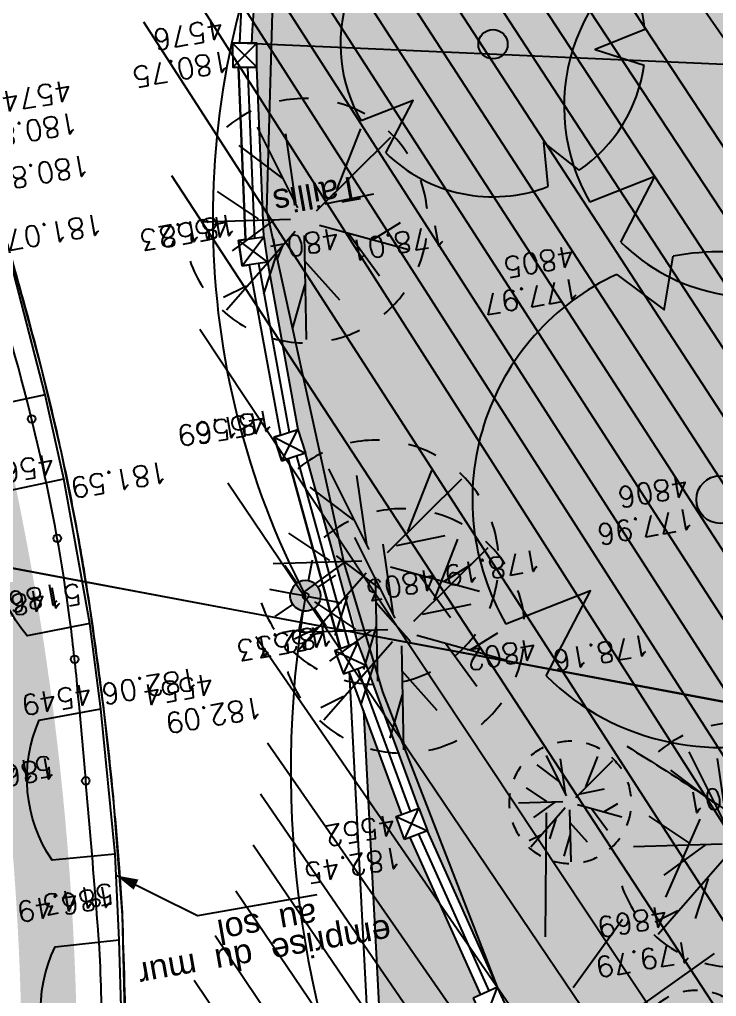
# Model space of a CAD drawing. Extents: x -2313930 to 3286427, y -3858277 to 2572692.
# Drawn here: x 531292 to 542700, y -284710 to -268715 of the extents above; entities that cross this region are included whole.
import ezdxf
from ezdxf.enums import TextEntityAlignment as Align
from ezdxf.lldxf.tags import DXFTag

# ---------------------------------------------------------------- set-up
doc = ezdxf.new("R2010")
doc.units = 0
doc.layers.add('_GAZELEC-RESERVATION 2', color=132, linetype='Continuous', lineweight=18)
doc.layers.add('Fond topo - P', color=252, linetype='Continuous', lineweight=50)
for name, color, linetype in [('Fond topo - BAT_ANN', 252, 'Continuous'), ('Fond topo - BAT_TXT', 252, 'Continuous'), ('Fond topo - CLO_LEG', 252, 'Continuous'), ('Fond topo - CLO_MUR', 252, 'Continuous'), ('Fond topo - TAL', 252, 'Continuous'), ('Fond topo - TAL_HAC', 252, 'Continuous'), ('Fond topo - VEG', 252, 'Continuous'), ('Fond topo - VEG_TXT', 252, 'Continuous'), ('Fond topo - Z_500', 252, 'Continuous'), ('prlm-VRD', 2, 'Continuous'), ('SA - arbre', 252, 'Continuous'), ('SA - bordure', 252, 'Continuous'), ('SA - couvre sol', 252, 'Continuous'), ('SA - EBC', 252, 'Continuous'), ('SA - ECL-réso', 252, 'Eclairage public'), ('SA - enrobé', 252, 'Continuous'), ('SA - EVMV', 252, 'Continuous'), ('SA - haie séparative', 252, 'Continuous')]:
    doc.layers.add(name, color=color, linetype=linetype)
for name, color, linetype, plot in [('Fond topo - N', 252, 'Continuous', False), ('Fond topo - NCACHE', 252, 'Continuous', False), ('Fond topo - ZCACHE', 252, 'Continuous', False)]:
    doc.layers.add(name, color=color, linetype=linetype, plot=plot)
doc.styles.add('2000_ARIAL', font='arial.ttf', dxfattribs={"height": 0.400000006})
doc.styles.add('Lignes', font='arial.ttf', dxfattribs={"height": 0.35})
doc.styles.add('SIMPLEX', font='simplex_.ttf', dxfattribs={"height": 1.25})
tags = doc.linetypes.add('Eclairage public', pattern='A,5,-0.25,["ECL",Lignes,S=1,R=0,X=0,Y=-0.18],-1.25', length=6.5).pattern_tags.tags
tags[15:16] = [DXFTag(74, 4), DXFTag(75, 0), DXFTag(340, '0'), DXFTag(46, 0.0), DXFTag(50, 0.0), DXFTag(44, 0.0), DXFTag(45, 0.0)]
tags[4:5] = [DXFTag(74, 4), DXFTag(75, 0), DXFTag(340, '0'), DXFTag(46, 0.0), DXFTag(50, 0.0), DXFTag(44, 0.0), DXFTag(45, 0.0)]
tags = doc.linetypes.add('L16', pattern=[0.37500001490116125, 0.300000011920929, -0.07500000298023224]).pattern_tags.tags
tags[6:7] = [DXFTag(74, 4), DXFTag(75, 0), DXFTag(340, '0'), DXFTag(46, 0.0), DXFTag(50, 0.0), DXFTag(44, 0.0), DXFTag(45, 0.0)]
tags[4:5] = [DXFTag(74, 4), DXFTag(75, 0), DXFTag(340, '0'), DXFTag(46, 0.0), DXFTag(50, 0.0), DXFTag(44, 0.0), DXFTag(45, 0.0)]
tags = doc.linetypes.add('L8', pattern=[0.22500000894069674, 0.1500000059604645, -0.07500000298023224]).pattern_tags.tags
tags[6:7] = [DXFTag(74, 4), DXFTag(75, 0), DXFTag(340, '0'), DXFTag(46, 0.0), DXFTag(50, 0.0), DXFTag(44, 0.0), DXFTag(45, 0.0)]
tags[4:5] = [DXFTag(74, 4), DXFTag(75, 0), DXFTag(340, '0'), DXFTag(46, 0.0), DXFTag(50, 0.0), DXFTag(44, 0.0), DXFTag(45, 0.0)]

# ---------------------------------------------------------------- blocks, each defined once
blk = doc.blocks.new('Candélabre', base_point=(-13.42592592600001, -9.391534390999993))
for points in [[(-13.67592592600001, -9.391534390999993, -1), (-13.17592592600001, -9.391534390999993), (-13.37592592600001, -9.391534390999993, 1), (-13.475925926, -9.391534390999993)], [(-13.67592592600001, -9.391534390999993, -1), (-13.17592592600001, -9.391534390999993), (-13.37592592600001, -9.391534390999993, 1), (-13.475925926, -9.391534390999993)], [(-13.67592592600001, -9.391534390999993), (-13.475925926, -9.391534390999993, 1), (-13.37592592600001, -9.391534390999993), (-13.17592592600001, -9.391534390999993, -1)], [(-13.67592592600001, -9.391534390999993), (-13.475925926, -9.391534390999993, 1), (-13.37592592600001, -9.391534390999993), (-13.17592592600001, -9.391534390999993, -1)]]:
    blk.add_hatch(color=250).paths.add_polyline_path(points)
at = {"linetype": 'Continuous', "flags": 128}
for points in [[(-13.42592592600001, -9.141534390999993), (-13.42592592600001, -8.791534391999988)], [(-13.60270262100001, -9.214757695999992), (-13.850189994, -8.967270322999994)], [(-13.24914923200001, -9.214757696999996), (-13.001661857, -8.96727032199999)], [(-14.02592592600001, -9.391534390999993), (-13.67592592600001, -9.391534390999993)], [(-13.17592592600001, -9.391534390999993), (-12.825925927, -9.391534390999993)], [(-13.85018999600001, -9.815798461), (-13.60270262200001, -9.568311086999998)], [(-13.00166185800001, -9.815798458999993), (-13.249149231, -9.568311085999994)], [(-13.42592592600001, -9.991534390999988), (-13.42592592600001, -9.641534390999993)]]:
    blk.add_lwpolyline(points, dxfattribs=at)
for points in [[(-13.67592592600001, -9.391534390999993), (-13.475925926, -9.391534390999993, -1), (-13.37592592600001, -9.391534390999993), (-13.17592592600001, -9.391534390999993, 1)], [(-13.67592592600001, -9.391534390999993), (-13.475925926, -9.391534390999993, 1), (-13.37592592600001, -9.391534390999993), (-13.17592592600001, -9.391534390999993, -1)]]:
    blk.add_lwpolyline(points, format="xyb", close=True, dxfattribs=at)
blk = doc.blocks.new('CLOLEG')
at = {"ltscale": 2}
blk.add_circle((0, 0), 0.0625, dxfattribs=at)
blk = doc.blocks.new('PTOPO')
at = {"layer": 'Fond topo - NCACHE', "style": 'SIMPLEX'}
blk.add_attdef('MAT', text='', height=0.34, dxfattribs=at).set_placement((0.09999999986030161, -0.09999999962747097), align=Align.TOP_LEFT)
at = {"layer": 'Fond topo - ZCACHE', "style": 'SIMPLEX'}
blk.add_attdef('ALT', (0.09999999986030161, 0.09999999962747097), '', height=0.34, dxfattribs=at)
blk = doc.blocks.new('VEG12')
at = {"ltscale": 2}
for p, q in [((0.01815258799999997, 0.057406781), (0.100441039, 0.47293725)), ((0.05749608, 0.253444298), (0.145517598, 0.414706841)), ((0.037902722, 0.15845596), (-0.06593155700000003, 0.344147082)), ((-0.158788295, 0.086017079), (-0.245985314, 0.284587218)), ((0.04981112299999996, 0.033821695), (0.391570728, 0.285894318)), ((0.143890955, 0.107467204), (0.230033352, 0.253971609)), ((-0.05229389700000003, 0.02983962500000001), (-0.383643778, 0.204631851)), ((0.2917471699999999, 0.208620217), (0.392372872, 0.233301274)), ((-0.25001839, 0.135126714), (-0.3755999820000001, 0.091127132)), ((0.122915307, -0.02992704099999999), (0.317230371, 0.05540147100000001)), ((-0.05265807700000003, -0.029192154), (-0.412380265, -0.256628677)), ((-0.09359106700000003, -0.049762263), (-0.2956446150000001, -0.04653133200000001)), ((0.01825986499999999, -0.057372749), (0.107637982, -0.4128258760000001)), ((0.057557527, -0.01766878999999999), (0.411943876, -0.08413611500000001)), ((0.184132294, -0.04763066399999999), (0.323120213, -0.192805613)), ((-0.151821475, -0.09483882200000002), (-0.2999525240000001, -0.315936062)), ((0.02259491799999996, -0.07955337300000001), (0.001649748999999978, -0.36183712)), ((0.05371548199999998, -0.188497704), (0.197263789, -0.356749422))]:
    blk.add_line(p, q, dxfattribs=at)
for start, end in [(90, 103.8461539085843), (62.30769199853572, 76.15384597947835), (117.6923078993823, 131.5384619204946), (34.61538499867542, 48.46153799321151), (145.3846149358338, 159.2307690506909), (6.923076979206323, 20.76923090842763), (173.0769230068974, 186.9230769931026), (339.2307689837768, 353.0769230207937), (200.7692310571047, 214.6153850641662), (311.5384620067885, 325.3846150013246), (228.4615380795054, 242.3076921006177), (283.8461540205217, 297.6923080014643), (256.1538460914157, 270)]:
    blk.add_arc((0, 0), 0.496982058, start, end, dxfattribs=at)
blk = doc.blocks.new('VEG12A')
at = {"ltscale": 2}
for p, q in [((0.01815258799999997, 0.057406781), (0.100441039, 0.47293725)), ((0.05749608, 0.253444298), (0.145517598, 0.414706841)), ((0.037902722, 0.15845596), (-0.06593155700000003, 0.344147082)), ((-0.158788295, 0.086017079), (-0.245985314, 0.284587218)), ((0.04981112299999996, 0.033821695), (0.391570728, 0.285894318)), ((0.143890955, 0.107467204), (0.230033352, 0.253971609)), ((-0.05229389700000003, 0.02983962500000001), (-0.383643778, 0.204631851)), ((0.2917471699999999, 0.208620217), (0.392372872, 0.233301274)), ((-0.25001839, 0.135126714), (-0.3755999820000001, 0.091127132)), ((0.122915307, -0.02992704099999999), (0.317230371, 0.05540147100000001)), ((-0.05265807700000003, -0.029192154), (-0.412380265, -0.256628677)), ((0.057557527, -0.01766878999999999), (0.411943876, -0.08413611500000001)), ((-0.09359106700000003, -0.049762263), (-0.2956446150000001, -0.04653133200000001)), ((0.01825986499999999, -0.057372749), (0.107637982, -0.4128258760000001)), ((0.184132294, -0.04763066399999999), (0.323120213, -0.192805613)), ((-0.151821475, -0.09483882200000002), (-0.2999525240000001, -0.315936062)), ((0.02259491799999996, -0.07955337300000001), (0.001649748999999978, -0.36183712)), ((0.05371548199999998, -0.188497704), (0.197263789, -0.356749422))]:
    blk.add_line(p, q, dxfattribs=at)
for start, end in [(90, 103.8461539085843), (62.30769199853572, 76.15384597947835), (117.6923078993823, 131.5384619204946), (34.61538499867542, 48.46153799321151), (145.3846149358338, 159.2307690506909), (6.923076979206323, 20.76923090842763), (173.0769230068974, 186.9230769931026), (200.7692310571047, 214.6153850641662), (228.4615380795054, 242.3076921006177), (283.8461540205217, 297.6923080014643), (256.1538460914157, 270)]:
    blk.add_arc((0, 0), 0.496982058, start, end, dxfattribs=at)
blk = doc.blocks.new('A$C1F970F0F')
at = {"layer": 'SA - couvre sol'}
h = blk.add_hatch(dxfattribs=at)
h.set_pattern_fill('PELOUSE6', color=256, scale=20.0000003, angle=-10.72360141139323, style=0, pattern_type=2)
h.set_pattern_definition([(349.2763985886067, (-277130161.1279894, -473864756.7787022), (22.32856350872324, 117.9043497231417), [37.5000005625, -202.5000030375]), (79.27639858860677, (-277130147.3110734, -473864759.3953308), (-235.8086994462835, 44.65712701744649), [15.000000225, -105.000001575]), (79.27639858860677, (-277130138.0997961, -473864761.1397498), (-235.8086994462835, 44.65712701744649), [15.000000225, -105.000001575]), (79.27639858860677, (-277130142.7054347, -473864760.2675403), (-235.8086994462835, 44.65712701744649), [18.75000028125, -101.25000151875]), (112.9664661186067, (-277130151.916716, -473864758.5231205), (-191.1515722884832, 280.4658259369293), [12.00000018, -420.7461593111922]), (45.58633105860677, (-277130133.4941673, -473864762.0119574), (22.32856353476547, 117.9043498154048), [12.00000018, -420.7461593111923]), (45.58633105860677, (-277130124.2828801, -473864763.7563783), (22.32856353476547, 117.9043498154048), [26.00000039, -406.6661590999923]), (112.9664661186067, (-277130161.1279894, -473864756.7787022), (-191.1515722884832, 280.4658259369293), [26.00000039, -406.6661590999922]), (349.2763985886067, (-277130073.3609553, -473864750.4999832), (22.32856350872324, 117.9043497231417), [44.42455106636825, -195.5754525336318]), (349.2763985886067, (-277130085.1249766, -473864728.4255323), (22.32856350872324, 117.9043497231417), [82.81008944215131, -56.09585564143782, 43.07431864611476, -58.01973967029608]), (349.2763985886067, (-277130096.7337571, -473864706.3804808), (22.32856350872324, 117.9043497231417), [119.4799495921992, -46.28746189431191, 29.47870124218051, -44.75389087130835]), (349.2763985886067, (-277130108.4191755, -473864684.3209158), (22.32856350872324, 117.9043497231417), [100.4611429069171, -139.5388606930829]), (349.2763985886067, (-277130104.5097786, -473864665.2146754), (22.32856350872324, 117.9043497231417), [65.56973938354608, -174.4302642164539])])
edge = h.paths.add_edge_path()
edge.add_arc((4686.17633280365, 6461.263957909795), 2929.999943103911, 34.48608965995057, 42.89962862937583)
edge.add_arc((6700.681395940306, 8333.233251919955), 179.999999986126, 42.89962847510776, 139.7693510133963)
edge.add_arc((8036.110016895354, 7056.094568132154), 2027.519382076243, 136.5878893291629, 177.4536643126465)
edge.add_line((6010.592568096673, 7146.171807559098), (6018.948373371913, 7145.931843945988))
edge.add_line((6018.948373371913, 7145.931843945988), (6030.66105542983, 6828.889455646445))
edge.add_line((6030.661055429829, 6828.889455646445), (6086.545484387591, 6513.581804602189))
edge.add_line((6086.545484387591, 6513.581804602189), (6198.444306795145, 6127.414684863436))
edge.add_line((6198.444306795145, 6127.414684863435), (6298.474729685709, 5856.208511224729))
edge.add_line((6298.474729685709, 5856.20851122473), (6412.911502342192, 5600.584971789341))
edge.add_line((6412.911502342192, 5600.58497178934), (6430.976089253624, 5561.150698599641))
edge.add_line((6430.976089253624, 5561.150698599641), (6391.541816136887, 5543.086111698089))
edge.add_line((6391.541816136887, 5543.086111698089), (6373.477229225455, 5582.520384887787))
edge.add_line((6373.477229225455, 5582.520384887787), (6385.636062437989, 5588.090268212786))
edge.add_line((6385.636062437989, 5588.090268212785), (6270.263852773479, 5845.803342882811))
edge.add_line((6270.263852773479, 5845.803342882812), (6260.946051039006, 5842.366608122313))
edge.add_line((6260.946051039007, 5842.366608122313), (6247.104147932258, 5879.895286746139))
edge.add_line((6247.104147932258, 5879.895286746139), (6256.486317609877, 5883.355762637208))
edge.add_line((6256.486317609876, 5883.355762637208), (6193.646684101131, 6053.728895531077))
edge.add_line((6193.64668410113, 6053.728895531078), (6224.942961944316, 5457.232163833863))
edge.add_line((6224.942961944316, 5457.232163833862), (6349.299166892059, 5359.882025415485))
edge.add_line((6349.29916689206, 5359.882025415484), (6631.131740746965, 5067.486222945057))
edge.add_line((6631.131740746965, 5067.486222945058), (7007.85703846356, 4662.392471667164))
edge.add_arc((6266.884495562824, 4074.377509715027), 945.9396940674151, 15.593354854106678, 38.434526739372416, ccw=False)
edge.add_line((7178.007696354092, 4328.653772497254), (7183.460765751301, 4267.538145496965))
edge.add_line((7183.460765751301, 4267.538145496964), (7669.186119522447, 4309.38338142006))
edge.add_line((7669.186119522446, 4309.383381420061), (7572.789861443083, 5439.941213907456))
edge.add_line((7572.789861443084, 5439.941213907456), (7073.641136563043, 5396.939554527152))
edge.add_line((7073.641136563043, 5396.939554527152), (7049.790845618051, 5685.959026753412))
edge.add_line((7049.790845618052, 5685.959026753411), (7549.313860756474, 5728.992931432434))
edge.add_arc((8316.594495169884, 5740.649924566463), 767.3691793620403, 180.3057384606458, 180.870405297152, ccw=False)
edge.add_line((7549.236240977923, 5736.555152486859), (7069.119661158346, 5822.525488846271))
edge.add_arc((7072.644821027429, 5842.212368796683), 19.99999985711144, 176.038037171249, 259.8481260634846, ccw=False)
edge.add_arc((8504.663289780396, 5743.031176354228), 1455.448990157917, 169.2799127558144, 176.0380375514712, ccw=False)
edge.add_arc((4686.176394906122, 6461.263910698351), 2429.999890929686, -10.61202557555735, -2.87348500570751)
edge.add_arc((7133.095811341383, 6338.443570199892), 20.00000020604537, 90.1409179801426, 177.126514438636, ccw=False)
edge.add_line((7133.046621735704, 6358.44350999165), (7614.451910480803, 6359.627511750571))
edge.add_arc((4808.667676000008, 6462.331267599114), 2807.663304587354, -2.096335715599202, 3.063663128893586)
edge.add_line((7612.31817326701, 6612.388327016001), (7134.702083077234, 6568.527275144537))
edge.add_arc((7132.873113816116, 6588.443471704308), 20.00000034913729, 182.9755633723495, 275.24694149338035, ccw=False)
edge.add_arc((4686.176253983268, 6461.263919471268), 2430.000032833829, 2.975562460078157, 14.66949649561051)
edge.add_arc((7056.312932851384, 7081.709150914684), 20.00000017546606, 105.4364946998268, 194.6694959608697, ccw=False)
edge.add_line((7050.989529879269, 7100.987672291234), (7513.850932238078, 7228.798181061445))
edge.add_arc((4661.509376136225, 6453.410151785248), 2955.855028348035, 15.2079308550242, 20.10997397197326)
edge.add_line((7437.158970696407, 7469.701584797454), (6987.694531252516, 7301.450674901103))
edge.add_arc((6980.682960577042, 7320.181341844977), 20.00000018748722, 200.5227063343824, 290.522704699226, ccw=False)
edge.add_arc((4686.301945798502, 6461.319648332696), 2429.862781547547, 20.52251332408417, 34.12876932729812)
edge.add_arc((6713.483443369026, 7834.969993664992), 18.89001674430282, 120.96134875829961, 213.2758309628496, ccw=False)
edge.add_line((6703.765290681826, 7851.168457730977), (7101.268859919588, 8120.247909627737))
at = {"layer": 'SA - EBC'}
h = blk.add_hatch(dxfattribs=at)
h.set_pattern_fill('_USER', color=256, scale=74.99999999999999, angle=-325.7236014113932, style=0, pattern_type=0)
h.set_pattern_definition([(34.27639858860678, (-277130161.1279894, -473864756.7787022), (-42.238928459823, 61.97477650275113), [])])
edge = h.paths.add_edge_path()
edge.add_line((5801.470568619522, -3162.013069131843), (4083.559282644929, -3271.123614088357))
edge.add_line((4083.559282644929, -3271.123614088356), (4014.481307725509, -3717.332461968055))
edge.add_line((4014.48130772551, -3717.332461968055), (3135.517961824245, -3810.19300101904))
edge.add_line((3135.517961824245, -3810.19300101904), (2274.245008604417, -3693.648081323564))
edge.add_line((2274.245008604417, -3693.648081323564), (1554.636776175834, -3420.099318784944))
edge.add_arc((2508.775769578408, -2315.674454232369), 1459.498372788833, 157.1868533427094, 229.1754823893534, ccw=False)
edge.add_arc((1966.013830892235, -2087.371785851423), 870.6752834691503, 94.3015183869224, 157.1868533106914, ccw=False)
edge.add_line((1900.708697991695, -1219.149067345796), (2859.239020416566, -1223.495634912559))
edge.add_arc((3100.860739749298, 1265.329539486049), 2500.526305395239, 264.4549516394795, 302.9422754293212)
edge.add_arc((4209.331858878893, -445.3369775435177), 462.1229708170858, 302.9422754305585, 376.8336969250394)
edge.add_arc((2214.122706379954, -1049.006753214115), 2546.655714682971, 16.8336969158998, 38.14703645440247)
edge.add_arc((3041.32627014761, -399.2990096244524), 1494.806919462396, 38.14703657403813, 72.97328584086019)
edge.add_line((3479.031970107599, 1029.988031775616), (2182.437305702805, 1414.38613606858))
edge.add_line((2182.437305702805, 1414.38613606858), (1056.590900019184, 1822.819186472099))
edge.add_arc((1766.412018482452, 3779.442320525911), 2081.398594438606, 212.7495497786225, 250.0603089288685, ccw=False)
edge.add_line((15.86575126143373, 2653.472571668582), (-104.0907319930869, 3091.26353710603))
edge.add_line((-104.0907319930869, 3091.26353710603), (-169.6986146466322, 3639.54836895815))
edge.add_line((-169.6986146466322, 3639.548368958149), (-35.58090533515337, 6158.014854826562))
edge.add_arc((-194.3533792400212, 7143.826589584332), 998.5156357593988, 279.1493507374978, 373.962283499627)
edge.add_arc((2392.201579171132, 7786.918955579627), 1666.786287877102, 172.6269749467245, 193.9622835974407, ccw=False)
edge.add_arc((-45.50651600643437, 8102.354993671941), 791.2455775503726, -7.373025019439765, 16.43829965925021)
edge.add_line((713.3969204091394, 8326.263765657093), (486.7428317772967, 9142.81155059313))
edge.add_line((486.7428317772967, 9142.811550593131), (1338.845530021721, 9564.23852196786))
edge.add_line((1338.845530021721, 9564.23852196786), (1632.623584095551, 8945.24637913095))
edge.add_line((1632.623584095551, 8945.246379130947), (1394.029444699765, 8829.874494032001))
edge.add_line((1394.029444699765, 8829.874494032001), (1731.997733793977, 8131.230781666551))
edge.add_arc((1233.216649704336, 7889.945865525577), 554.0766919865823, -19.640967550384175, 25.815335324856676, ccw=False)
edge.add_line((1755.055695752756, 7703.706797235046), (1558.214479468655, 6807.520788570679))
edge.add_line((1558.214479468655, 6807.52078857068), (1570.021725572625, 6609.158708993335))
edge.add_line((1570.021725572625, 6609.158708993335), (1852.913141606868, 5734.125706863067))
edge.add_line((1852.913141606869, 5734.125706863067), (2726.748207475315, 4020.986816292172))
edge.add_line((2726.748207475315, 4020.986816292172), (3802.352916265851, 4004.947770972833))
edge.add_arc((8355.58168857983, 5950.706307988518), 4951.552134169374, 203.138762427905, 230.8301436200186)
edge.add_arc((13583.66465597079, 12367.85935474512), 13228.79229856088, 230.8301435441083, 233.1638398044412)
edge.add_line((5652.622255943647, 1780.153648245416), (4998.697813068342, 1820.441475819727))
edge.add_line((4998.697813068342, 1820.441475819727), (4863.841220233488, 767.0816613875431))
edge.add_line((4863.841220233488, 767.0816613875434), (5595.355488733695, 631.185878681516))
edge.add_line((5595.355488733695, 631.1858786815158), (5852.747939948536, -2020.707044821664))
edge.add_line((5852.747939948536, -2020.707044821665), (5881.394298709887, -2966.563612924887))
edge.add_line((5881.394298709887, -2966.563612924887), (5801.470568619523, -3162.013069131842))
at = {"layer": 'SA - EVMV'}
h = blk.add_hatch(dxfattribs=at)
h.set_pattern_fill('_USER', color=256, scale=74.99999999999999, angle=-55.72360141139323, style=0, pattern_type=0)
h.set_pattern_definition([(304.2763985886068, (-277130161.1279894, -473864756.7787022), (61.97477650275113, 42.238928459823), [])])
h.paths.add_polyline_path([(6137.262643169798, 3161.503242351281), (5258.989506963931, 4651.014984356799), (5823.535050065982, 5411.828376675677), (6009.896409179055, 5810.580329425578), (6042.353956317322, 6037.937811191567), (5791.842057863324, 7412.226220178691), (5768.869517604411, 9187.383885517163), (6965.043931057882, 9781.279833201925), (7125.730307530321, 8202.475428701919), (7356.548247893039, 6578.483473019976), (7421.051285208732, 6215.102708379585), (8728.798868082513, 6201.995811803044), (8825.59209412568, 5455.189202343771), (8884.907463838514, 4910.231636065007), (8937.364138919358, 4349.844162727043), (8990.109761245629, 3720.436779551583), (8238.933497559277, 3575.005023445903)])
at = {"layer": 'SA - haie séparative'}
h = blk.add_hatch(dxfattribs=at)
h.set_pattern_fill('PAVES_EVERGREEN1', color=256, scale=30.0000012, angle=-10.72360141139323, style=0, pattern_type=2)
h.set_pattern_definition([(349.2763985886067, (-277130152.3634321, -473864750.8052154), (32.26715867605478, 9.155903067109474), [15.0000006, -15.0000006]), (79.27639858860677, (-277130152.3634321, -473864750.8052154), (-9.155903067109474, 32.26715867605478), [15.0000006, -15.0000006])])
edge = h.paths.add_edge_path()
edge.add_line((4990.89679075594, 7999.396356755975), (4901.352205441892, 7973.025785033769))
edge.add_arc((903.617784624736, 5442.82969453006), 4731.149200330352, -1.5300427940998134, 32.33002642540362, ccw=False)
edge.add_line((5633.080149498623, 5316.502756093607), (5316.285150292099, 5244.384433038985))
edge.add_line((5316.285150292098, 5244.384433038984), (5382.489440795282, 5073.187318998599))
edge.add_line((5382.489440795283, 5073.1873189986), (5271.06356636646, 4873.602356752104))
edge.add_line((5271.063566366459, 4873.602356752104), (5348.738899089572, 4827.757775327154))
edge.add_line((5348.738899089572, 4827.757775327153), (5481.681186514901, 5066.214502026171))
edge.add_line((5481.681186514902, 5066.214502026171), (5437.779338418259, 5179.73991923312))
edge.add_line((5437.779338418259, 5179.73991923312), (5721.570925949239, 5244.345021711062))
edge.add_arc((889.1521923548605, 5437.144658379866), 4836.263280332607, -2.284725396175156, 31.99193442340654)
at = {"layer": 'Fond topo - BAT_ANN', "ltscale": 2, "flags": 128}
for points in [[(5803.092219407483, 5177.870389379837, 0.005854466376499143), (5807.318864423568, 5377.280329340969, 0.009807191368023481), (5806.112677400155, 5496.347373145255, 0.0003422960104900781), (5799.350910661451, 5718.498322739524, 0.006672756401303663), (5798.844183572184, 5729.888641994494, 0.005229129449228157), (5794.336279632413, 5795.824615485666, 0.003213066751012698), (5785.189330433392, 5902.991649687282, 0.007490264651265149), (5769.331107394724, 6051.258446360378, 0.006533761712469862), (5746.392111374062, 6220.651641043311, 0.008522228717097987), (5725.320631442495, 6347.422468146419, 0.00834647138101972), (5699.451703566814, 6476.063051969894, 0.008864638428542387), (5666.25612421492, 6616.027258444615, 0.007165936523623632), (5619.663738791809, 6787.760315419366, 0.005738010444225125), (5577.685094646538, 6928.055868523123, 0.00595784478468113), (5534.106013096542, 7062.192487962086, 0.009465921577022033), (5474.990457363971, 7226.701774622104, 0.0102429296281223), (5414.409868809304, 7376.463123443833, 0.007285936750958919), (5399.972592359558, 7408.840135095417, 0.001156071979277407), (5305.557142146308, 7611.314719310534, 0.01309865683596516), (5275.634051537348, 7670.98288420014, 0.006305609731167424), (5208.721516685753, 7792.41077509116), (5036.878139816149, 8084.792131385706), (4655.622436003659, 7966.359508846976)], [(5792.017889933332, 5179.937908201994), (5800.727261550977, 5439.926727805135), (5737.48747366842, 5437.753997030241), (5701.508702148201, 5436.517873803372, -0.2569323580011206), (5688.967097234673, 5666.473376404436), (5793.914418879678, 5678.16616062757), (5787.533804539656, 5818.439307766821), (5683.944625550326, 5808.295233449518, -0.2569323576465503), (5662.878836367386, 6037.626996775992), (5763.83536043652, 6056.467986919279), (5746.106941368019, 6196.190112590264), (5643.15927883599, 6175.556585053781, -0.2683077869137226), (5601.40541502741, 6411.036489050913), (5703.139563738136, 6432.837464994243), (5672.91950965833, 6570.285817751894), (5567.922209306621, 6547.785569139891, -0.2569323574010237)]]:
    blk.add_lwpolyline(points, format="xyb", dxfattribs=at)
at = {"layer": 'Fond topo - BAT_ANN', "linetype": 'L8', "ltscale": 2, "flags": 128}
for points in [[(5672.91950965833, 6570.285817751894), (5612.805173431439, 6803.069555065261)], [(5746.106941368019, 6196.190112590264), (5703.139563772795, 6432.837465177254)], [(5787.533804504998, 5818.43930758381), (5763.835360401862, 6056.467986736267)], [(5800.727261550977, 5439.926727805135), (5793.914418879678, 5678.16616062757)]]:
    blk.add_lwpolyline(points, dxfattribs=at)
at = {"layer": 'Fond topo - BAT_TXT', "ltscale": 2, "flags": 128}
blk.add_lwpolyline([(5789.131775533087, 5783.309081881103, 0, 18.41556578874588, 0), (5821.497544613791, 5768.378969643608, 18.41556578874588, 18.41556578874588, 0)], format="xyseb", dxfattribs=at)
blk.add_lwpolyline([(6117.216622152704, 5751.445879416696), (5921.854586697844, 5717.381244737183), (5789.131775533087, 5783.309081881103)], dxfattribs=at)
at = {"layer": 'Fond topo - CLO_LEG', "ltscale": 2, "flags": 128}
blk.add_lwpolyline([(5767.157268242289, 5447.140834389706, 0.004674061860168067), (5763.854738664199, 5612.731943487907, 0.01236619317604332), (5759.423553105753, 5694.680118877974, 0.003092331098157681), (5725.873598785203, 6088.731709458521, 0.0104085325036265), (5712.747739076337, 6205.502534700365, 0.02281564010017921), (5665.151214727584, 6469.497812783062, 0.02038811317489691), (5586.603000631148, 6759.197762152387, 0.01024054625149808), (5484.091185629149, 7062.410135263807, 0.01143555524323357), (5380.608235005383, 7329.710489663575, 0.004165319900128301), (5292.149838908556, 7538.600537890879, 0.009717469387926373), (5251.758589023226, 7627.059356685378, 0.01114173184256735), (5232.772519141484, 7664.430956663913, 0.004190733586007006), (5179.278221552995, 7762.18456781645, 0.03374190703358077), (5161.896054838106, 7788.915650009503, 0.01003862683973552), (5133.069969294622, 7825.745422728207)], format="xyb", dxfattribs=at)
at = {"layer": 'Fond topo - CLO_MUR', "ltscale": 2, "flags": 128}
for points in [[(6412.911502342192, 5600.58497178934), (6225.44020551084, 6083.891259351703), (6161.982692235174, 6295.458445207491), (6035.505080035824, 6871.63074529832), (6047.038736581859, 7273.245671686665), (6072.090328797519, 7415.967244104614), (6132.521078990236, 7617.034198745414), (6242.157013779756, 7849.708256742851), (6356.442350283198, 8044.938410706075)], [(5979.594389737894, 7145.947120731422), (6019.231432491492, 7106.880552677538)], [(5979.879627154558, 7106.595315492756), (6018.946195074828, 7146.232357916205)], [(6000.81088140974, 6824.628923951479), (5989.215031903106, 7106.662982091391)], [(6030.661055429829, 6828.889455646445), (6019.231432491492, 7106.880552677538)], [(5989.131131824183, 6822.961866977696), (6036.588644063919, 6787.359531857788)], [(5995.058720492932, 6781.431943372051), (6030.661055429829, 6828.889455646445)], [(6006.867363487676, 6783.117397246232), (6057.715214025089, 6504.456680537996)], [(6036.588644063919, 6787.359531857788), (6086.545484387591, 6513.581804602189)], [(6059.926267175051, 6462.308757948018), (6047.599352536469, 6501.254889877649), (6086.545484387591, 6513.581804602189), (6098.872399008844, 6474.635672581052), (6059.926267175051, 6462.308757948018)], [(6059.926267175051, 6462.308757948018), (6086.545484387591, 6513.581804602189)], [(6047.599352501811, 6501.254889694637), (6098.872399053909, 6474.635672193368)], [(6156.357971216155, 6154.525818493127), (6070.251821595574, 6465.576918798874)], [(6184.602403539356, 6164.943363325912), (6098.872399088567, 6474.635672376378)], [(6160.915628113784, 6113.572781578008), (6184.602403539356, 6164.943363325912)], [(6147.073725007035, 6151.101460201834), (6198.444306760487, 6127.414684680424)], [(6284.632826464579, 5893.737189870217), (6198.444306760487, 6127.414684680424)], [(6256.486317609876, 5883.355762637208), (6170.297797791402, 6117.033257469077)], [(6260.946051039007, 5842.366608122313), (6284.632826464579, 5893.737189870217)], [(6247.104147932258, 5879.895286746139), (6298.474729685709, 5856.20851122473)], [(6412.911502342192, 5600.58497178934), (6298.474729685709, 5856.20851122473)], [(6385.636062437989, 5588.090268212785), (6270.263852773479, 5845.803342882812)], [(6391.541816136887, 5543.086111698089), (6412.911502342192, 5600.58497178934)]]:
    blk.add_lwpolyline(points, dxfattribs=at)
for points in [[(5979.594389737894, 7145.947120731422), (5979.879627154558, 7106.595315492756), (6019.23143252615, 7106.88055286055), (6018.946195074828, 7146.232357916205)], [(5995.05872052759, 6781.431943555062), (5989.131131824183, 6822.961866977696), (6030.661055429829, 6828.889455646445), (6036.588644063919, 6787.359531857788)], [(6147.073725007035, 6151.101460201834), (6160.915628113784, 6113.572781578008), (6198.444306795145, 6127.414684863435), (6184.602403539356, 6164.943363325912)], [(6260.946051039007, 5842.366608122313), (6247.104147932258, 5879.895286746139), (6284.632826464579, 5893.737189870217), (6298.474729685709, 5856.20851122473)], [(6373.477229225455, 5582.520384887787), (6391.541816136887, 5543.086111698089), (6430.976089253624, 5561.150698599641), (6412.911502342192, 5600.58497178934)]]:
    blk.add_lwpolyline(points, close=True, dxfattribs=at)
at = {"layer": 'Fond topo - CLO_MUR', "linetype": 'L16', "ltscale": 2, "flags": 128}
for points in [[(6015.735968376461, 6826.759189570197), (6004.223232122779, 7106.77176730379)], [(6021.728003753265, 6785.238464745853), (6072.130349200449, 6509.019242476421)], [(6170.480187377756, 6159.73459090952), (6084.562110391285, 6470.106295910064)], [(6270.559572011577, 5888.546476305964), (6184.371052319268, 6122.223971303515)], [(6399.273782353002, 5594.33762005548), (6284.369291183842, 5851.005927062435)]]:
    blk.add_lwpolyline(points, dxfattribs=at)
at = {"layer": 'Fond topo - TAL', "linetype": 'L8', "ltscale": 2, "flags": 128}
blk.add_lwpolyline([(6624.720507260336, 5994.97656152696, -0.008262391492992184), (6753.199121601165, 5912.940238332123, -0.01315394080668313), (6831.62828816219, 5857.996780162654, -0.003282085804355538), (6991.740167786089, 5737.796850930327, -0.01451523720440212), (7026.960518486151, 5709.341293477699, -0.04930450201422677), (7112.16891266021, 5620.349232561284, -0.05177914601413271), (7174.670271832538, 5521.030549060221, -0.005604835887889492), (7208.244911899752, 5450.991997717478, -0.003007710165441341), (7268.552243139645, 5319.420563964415, -0.007169014720817885), (7340.521477633139, 5153.576363906535, 0.004508482285526292), (7453.552683800374, 4889.267696109392, 0.0379432595216633), (7494.695374663053, 4811.943030248303, 0.01551794677295437), (7614.746086735341, 4634.897900786827)], format="xyb", dxfattribs=at)
at = {"layer": 'Fond topo - TAL_HAC', "ltscale": 2}
blk.add_line((6611.862747399957, 5544.413608552284), (6768.225513804017, 5655.834814961908), dxfattribs=at)
at = {"layer": 'Fond topo - TAL_HAC', "ltscale": 2, "flags": 128}
for points in [[(6491.727817215467, 5682.88029772661), (6493.553333146414, 5886.04932488066)], [(6688.755646604443, 5747.971819614188), (6744.910642201611, 5875.793175167473)], [(6537.26336457729, 5599.86803755421), (6617.631897459529, 5711.98323018519)]]:
    blk.add_lwpolyline(points, dxfattribs=at)
at = {"layer": 'SA - arbre', "ltscale": 2.400000095367432, "elevation": 9.999999999999998e-08, "flags": 128}
for points in [[(6654.28398526777, 7168.666458702004), (6572.78103989987, 7135.708273602876), (6653.155429865457, 7110.222300511357)], [(6230.353362665521, 6966.54878397927), (6274.952915632673, 7052.284992880192), (6189.915828307187, 7018.741198400386)], [(6546.940022844248, 6938.261796640697), (6488.465428464272, 6984.253136806811), (6495.76442740017, 6911.31136496709)]]:
    blk.add_lwpolyline(points, dxfattribs=at)
at = {"layer": 'SA - arbre', "ltscale": 3, "elevation": 9.999999999999998e-08, "flags": 128}
blk.add_lwpolyline([(6614.919322830891, 6820.330385768825), (6670.668763989748, 6927.500646880765), (6564.372404819894, 6885.570903712377)], dxfattribs=at)
at = {"layer": 'SA - arbre', "ltscale": 3.900000095367432, "elevation": 9.999999999999998e-08, "flags": 128}
for points in [[(6608.334051747261, 6767.486811979302), (6686.14823462161, 6709.298728070865), (6700.641926777851, 6797.154041817251)], [(6492.673273044417, 6110.056794984958), (6565.147546553909, 6249.378134496267), (6426.962279626168, 6194.86946834076)]]:
    blk.add_lwpolyline(points, dxfattribs=at)
at = {"layer": 'SA - arbre', "ltscale": 2.400000095367432}
blk.add_circle((6405.786395274614, 7144.232051495712), 24, dxfattribs=at)
at = {"layer": 'SA - arbre', "ltscale": 3.900000095367432}
blk.add_circle((6777.751950952653, 6398.79210469092), 38.99999999999999, dxfattribs=at)
at = {"layer": 'SA - arbre', "ltscale": 2.400000095367432}
for start, end in [(5.615758488842114, 100.9551486386206), (114.6790985122949, 210.1704842142537), (304.4232597303638, 352.1717179394186), (225.365112554562, 291.1217116165674)]:
    blk.add_arc((6405.786395274614, 7144.232051495712), 249.6959998, start, end, dxfattribs=at)
at = {"layer": 'SA - arbre', "ltscale": 3}
for start, end in [(114.6790985122949, 210.1704842142537), (225.3651125949154, 291.1217116398345)]:
    blk.add_arc((6834.210613526231, 7042.434470034699), 312.1199996999999, start, end, dxfattribs=at)
at = {"layer": 'SA - arbre', "ltscale": 3.900000095367432}
for start, end in [(5.615758488842114, 100.9551486135385), (114.6790985213543, 210.1704842641336), (225.3651126067075, 291.1217116398345)]:
    blk.add_arc((6777.751950952653, 6398.79210469092), 405.7559995999999, start, end, dxfattribs=at)
at = {"layer": 'SA - bordure', "elevation": 9.999999999999998e-08, "flags": 128}
for points in [[(6548.359163801135, 8462.840109695195, 0.1802867996624689), (5990.566606092258, 7146.026651659193)], [(6563.260279393329, 8449.48916243595, 0.1803551462315874), (6010.547304919031, 7145.148202407152)]]:
    blk.add_lwpolyline(points, format="xyb", dxfattribs=at)
for points in [[(6170.297797791402, 6117.033257469077), (6204.970432962968, 5456.184269140444), (6198.184139780045, 4315.030256060149), (6060.621236201661, 2705.53410676588)], [(6193.646684083801, 6053.728895439572), (6224.973551123254, 5456.649144423563), (6218.179066948014, 4314.117762685518), (6080.548583598274, 2703.83092545444)]]:
    blk.add_lwpolyline(points, dxfattribs=at)
at = {"layer": 'SA - ECL-réso', "ltscale": 0.75, "elevation": 9.999999999999998e-08, "flags": 128}
blk.add_lwpolyline([(4211.594348059567, 8772.167149153966), (4211.742566942583, 8772.23947841391), (4458.098792356445, 8892.458806755378, -0.3350513344847375), (4584.328483363927, 8847.803473250202), (4616.809952052048, 8808.599022837241), (5042.739307290758, 8294.511237273231), (5065.860419526081, 8087.691896436278, 0.1072676414993963), (6079.62296544096, 7441.030052417758, 0.2368363260151426), (6098.936805357072, 6241.185489291573, 0.1580303819712795), (6250.104878546203, 5203.553497180955, 0.3075812875445359), (5573.995894290247, 4399.350074270247, -0.71596019287391), (4660.231672516651, 3896.44953452052, 0.2668949414258047), (3495.140036089631, 3613.301397804965)], format="xyb", dxfattribs=at)
at = {"layer": 'SA - enrobé'}
for points in [[(4686.176285657987, 6461.263924183753), (8527.026134476295, 5741.917854959565), (8021.176637476873, 5699.405891852376), (8026.438139240248, 5638.331646462964), (8283.817952682304, 2650.753781131409), (7840.575959495666, 2552.961207407581), (8504.663795556335, 5743.031099718173), (4688.35858653882, 6461.895392988572)], [(6700.681395911883, 8333.233252020125), (8036.110024208943, 7056.094562955612), (5990.566606092258, 7146.026651659193), (5979.594389737894, 7145.947120731422), (5979.879627154558, 7106.595315492756), (5989.215031903106, 7106.662982091391), (6000.81088140974, 6824.628923951479), (5989.131131824183, 6822.961866977696), (5995.058720492932, 6781.431943372051), (6006.867363487676, 6783.117397246232), (6057.715214025089, 6504.456680537996), (6047.599352593317, 6501.254889677308), (6059.926267175051, 6462.308757948018), (6070.251821612904, 6465.57691889038), (6156.357971198826, 6154.525818401622), (6147.073725007035, 6151.101460201834), (6160.915628245496, 6113.572781647852), (6170.297797791402, 6117.033257469077), (6204.970432962968, 5456.184269140444), (6198.184139780045, 4315.030256060149), (6064.736897038219, 2750.755663699648)], [(5549.704713631224, 5120.186770526081), (5803.092219407483, 5177.870389379837), (5807.318864423568, 5377.280329340969), (5799.350780085459, 5718.50251793292), (5785.189330433392, 5902.991649687282), (5769.331107394724, 6051.258446360378), (5746.392111374062, 6220.651641043311), (5725.320631442495, 6347.422468146419), (5699.451703566814, 6476.063051969894), (5666.25612421492, 6616.027258444615), (5619.663738791809, 6787.760315419366)]]:
    blk.add_lwpolyline(points, dxfattribs=at)
at = {"layer": 'Fond topo - CLO_LEG', "ltscale": 2}
for p, xscale, yscale, zscale, rotation in [((5650.600032599309, 6530.931650032167), 99.99999999999999, 99.99999999999999, 99.99999999999999, 103.816674710773), ((5692.437744810227, 6335.392405233209), 100, 100, 100, 100.1677670396096), ((5720.992215127782, 6137.481126800334), 99.99999999999996, 99.99999999999996, 99.99999999999996, 96.21534011163502), ((5739.259203597432, 5938.320103315139), 99.99999999999996, 99.99999999999996, 99.99999999999996, 94.95023245568379), ((5755.893974723677, 5739.01342014104), 99.99999999999999, 99.99999999999999, 99.99999999999999, 94.59182836140651)]:
    blk.add_blockref('CLOLEG', p, dxfattribs=dict(at, xscale=xscale, yscale=yscale, zscale=zscale, rotation=rotation))
at = {"layer": 'Fond topo - P', "ltscale": 2}
ref = blk.add_blockref('PTOPO', (5979.594389737894, 7145.947120731422), dxfattribs=dict(at, xscale=99.99999999999994, yscale=99.99999999999994, zscale=99.99999999999994, rotation=190.0656205306617))
ref.add_attrib('MAT', '4576', dxfattribs={"layer": 'Fond topo - N', "color": 0, "ltscale": 2, "height": 33.99999999999999, "rotation": 190.0656204987762, "style": 'SIMPLEX'}).set_placement((5968.000547905994, 7154.04544348178), align=Align.TOP_LEFT)
ref.add_attrib('ALT', '180.75', (5971.496067049402, 7134.353279101078), dxfattribs={"layer": 'Fond topo - Z_500', "color": 0, "ltscale": 2, "height": 33.99999999999999, "rotation": 190.0656204987762, "style": 'SIMPLEX'})
ref = blk.add_blockref('PTOPO', (5730.987428817308, 7044.739998389187), dxfattribs=dict(at, xscale=99.99999999999994, yscale=99.99999999999994, zscale=99.99999999999994, rotation=190.0656205306617))
ref.add_attrib('MAT', '4574', dxfattribs={"layer": 'Fond topo - N', "color": 0, "ltscale": 2, "height": 33.99999999999999, "rotation": 190.0656204987762, "style": 'SIMPLEX'}).set_placement((5719.393586985409, 7052.838321139546), align=Align.TOP_LEFT)
ref.add_attrib('ALT', '180.81', (5722.889106094159, 7033.146156575832), dxfattribs={"layer": 'Fond topo - Z_500', "color": 0, "ltscale": 2, "height": 33.99999999999999, "rotation": 190.0656204987762, "style": 'SIMPLEX'})
ref = blk.add_blockref('PTOPO', (5571.659237424056, 6936.550210357455), dxfattribs=dict(at, xscale=99.99999999999994, yscale=99.99999999999994, zscale=99.99999999999994, rotation=190.0656205306617))
ref.add_attrib('MAT', '4565', dxfattribs={"layer": 'Fond topo - N', "color": 0, "ltscale": 2, "height": 33.99999999999999, "rotation": 190.0656204987762, "style": 'SIMPLEX'}).set_placement((5560.065395592157, 6944.648533107815), align=Align.TOP_LEFT)
ref.add_attrib('ALT', '180.89', (5741.946793154086, 6964.060883338198), dxfattribs={"layer": 'Fond topo - Z_500', "color": 0, "ltscale": 2, "height": 33.99999999999999, "rotation": 190.0656204987762, "style": 'SIMPLEX'})
at = {"layer": 'Fond topo - P', "ltscale": 0.75}
ref = blk.add_blockref('PTOPO', (5612.805173431439, 6803.069555065261), dxfattribs=dict(at, xscale=99.99999999999994, yscale=99.99999999999994, zscale=99.99999999999994, rotation=190.0656205306617))
ref.add_attrib('MAT', '4564', dxfattribs={"layer": 'Fond topo - N', "color": 0, "ltscale": 2, "height": 33.99999999999999, "rotation": 190.0656204987762, "style": 'SIMPLEX'}).set_placement((5601.211331599538, 6811.16787781562), align=Align.TOP_LEFT)
ref.add_attrib('ALT', '181.07', (5763.699300560284, 6867.346704760445), dxfattribs={"layer": 'Fond topo - Z_500', "color": 0, "ltscale": 2, "height": 33.99999999999999, "rotation": 190.0656204987762, "style": 'SIMPLEX'})
at = {"layer": 'Fond topo - P', "ltscale": 2}
ref = blk.add_blockref('PTOPO', (5989.131131824183, 6822.961866977696), dxfattribs=dict(at, xscale=99.99999999999994, yscale=99.99999999999994, zscale=99.99999999999994, rotation=190.0656205306617))
ref.add_attrib('MAT', '4558', dxfattribs={"layer": 'Fond topo - N', "color": 0, "ltscale": 2, "height": 33.99999999999999, "rotation": 190.0656204987762, "style": 'SIMPLEX'}).set_placement((5977.537289974955, 6831.06018963655), align=Align.TOP_LEFT)
ref.add_attrib('ALT', '181.23', (5983.210632863988, 6867.051388111918), dxfattribs={"layer": 'Fond topo - Z_500', "color": 0, "ltscale": 2, "height": 33.99999999999999, "rotation": 190.0656204987762, "style": 'SIMPLEX'})
ref = blk.add_blockref('PTOPO', (6168.768587685856, 6802.594998989502), dxfattribs=dict(at, xscale=99.99999999999994, yscale=99.99999999999994, zscale=99.99999999999994, rotation=190.0656205306617))
ref.add_attrib('MAT', '4804', dxfattribs={"layer": 'Fond topo - N', "color": 0, "ltscale": 2, "height": 33.99999999999999, "rotation": 190.0656204987762, "style": 'SIMPLEX'}).set_placement((6157.174745819298, 6810.693321556849), align=Align.TOP_LEFT)
ref.add_attrib('ALT', '178.01', (6327.137124776269, 6849.871809618634), dxfattribs={"layer": 'Fond topo - Z_500', "color": 0, "ltscale": 2, "height": 33.99999999999999, "rotation": 190.0656204987762, "style": 'SIMPLEX'})
ref = blk.add_blockref('PTOPO', (6553.493255195015, 6773.486411422107), dxfattribs=dict(at, xscale=99.99999999999994, yscale=99.99999999999994, zscale=99.99999999999994, rotation=190.0656205306617))
ref.add_attrib('MAT', '4805', dxfattribs={"layer": 'Fond topo - N', "color": 0, "ltscale": 2, "height": 33.99999999999999, "rotation": 190.0656204987762, "style": 'SIMPLEX'}).set_placement((6541.899413363116, 6781.584734172467), align=Align.TOP_LEFT)
ref.add_attrib('ALT', '177.97', (6545.394932448989, 6761.892569613084), dxfattribs={"layer": 'Fond topo - Z_500', "color": 0, "ltscale": 2, "height": 33.99999999999999, "rotation": 190.0656204987762, "style": 'SIMPLEX'})
ref = blk.add_blockref('PTOPO', (6047.599352536469, 6501.254889877649), dxfattribs=dict(at, xscale=99.99999999999994, yscale=99.99999999999994, zscale=99.99999999999994, rotation=190.0656205306617))
ref.add_attrib('MAT', '4556', dxfattribs={"layer": 'Fond topo - N', "color": 0, "ltscale": 2, "height": 33.99999999999999, "rotation": 190.0656204987762, "style": 'SIMPLEX'}).set_placement((6036.00551070457, 6509.353212628008), align=Align.TOP_LEFT)
ref.add_attrib('ALT', '181.69', (6044.248938774882, 6546.544662006081), dxfattribs={"layer": 'Fond topo - Z_500', "color": 0, "ltscale": 2, "height": 33.99999999999999, "rotation": 190.0656204987762, "style": 'SIMPLEX'})
ref = blk.add_blockref('PTOPO', (5703.139563772795, 6432.837465177254), dxfattribs=dict(at, xscale=99.99999999999994, yscale=99.99999999999994, zscale=99.99999999999994, rotation=190.0656205306617))
ref.add_attrib('MAT', '4562', dxfattribs={"layer": 'Fond topo - N', "color": 0, "ltscale": 2, "height": 33.99999999999999, "rotation": 190.0656204987762, "style": 'SIMPLEX'}).set_placement((5691.545721929113, 6440.935787740269), align=Align.TOP_LEFT)
ref.add_attrib('ALT', '181.59', (5869.90849479059, 6461.640624688605), dxfattribs={"layer": 'Fond topo - Z_500', "color": 0, "ltscale": 2, "height": 33.99999999999999, "rotation": 190.0656204987762, "style": 'SIMPLEX'})
ref = blk.add_blockref('PTOPO', (6739.952378381478, 6396.942941368593), dxfattribs=dict(at, xscale=99.99999999999994, yscale=99.99999999999994, zscale=99.99999999999994, rotation=190.0656205306617))
ref.add_attrib('MAT', '4806', dxfattribs={"layer": 'Fond topo - N', "color": 0, "ltscale": 2, "height": 33.99999999999999, "rotation": 190.0656204987762, "style": 'SIMPLEX'}).set_placement((6728.358536572455, 6405.041264114619), align=Align.TOP_LEFT)
ref.add_attrib('ALT', '177.96', (6731.854055658328, 6385.349099555237), dxfattribs={"layer": 'Fond topo - Z_500', "color": 0, "ltscale": 2, "height": 33.99999999999999, "rotation": 190.0656204987762, "style": 'SIMPLEX'})
ref = blk.add_blockref('PTOPO', (6328.423325780289, 6244.317598373513), dxfattribs=dict(at, xscale=99.99999999999994, yscale=99.99999999999994, zscale=99.99999999999994, rotation=190.0656205306617))
ref.add_attrib('MAT', '4803', dxfattribs={"layer": 'Fond topo - N', "color": 0, "ltscale": 2, "height": 33.99999999999999, "rotation": 190.0656204987762, "style": 'SIMPLEX'}).set_placement((6316.829483896401, 6252.415920849355), align=Align.TOP_LEFT)
ref.add_attrib('ALT', '178.19', (6481.411437532681, 6317.541103158384), dxfattribs={"layer": 'Fond topo - Z_500', "color": 0, "ltscale": 2, "height": 33.99999999999999, "rotation": 190.0656204987762, "style": 'SIMPLEX'})
ref = blk.add_blockref('PTOPO', (5746.392111374062, 6220.651641043311), dxfattribs=dict(at, xscale=99.99999999999994, yscale=99.99999999999994, zscale=99.99999999999994, rotation=190.0656205306617))
ref.add_attrib('MAT', '5148', dxfattribs={"layer": 'Fond topo - N', "color": 0, "ltscale": 2, "height": 33.99999999999999, "rotation": 190.0656204987762, "style": 'SIMPLEX'}).set_placement((5734.798269542162, 6228.74996379367), align=Align.TOP_LEFT)
ref.add_attrib('ALT', '186.48', (5695.517585263623, 6261.817903134927), dxfattribs={"layer": 'Fond topo - Z_500', "color": 0, "ltscale": 2, "height": 33.99999999999999, "rotation": 190.0656204987762, "style": 'SIMPLEX'})
ref = blk.add_blockref('PTOPO', (6147.073725007035, 6151.101460201834), dxfattribs=dict(at, xscale=99.99999999999994, yscale=99.99999999999994, zscale=99.99999999999994, rotation=190.0656205306617))
ref.add_attrib('MAT', '4553', dxfattribs={"layer": 'Fond topo - N', "color": 0, "ltscale": 2, "height": 33.99999999999999, "rotation": 190.0656204987762, "style": 'SIMPLEX'}).set_placement((6135.479883140477, 6159.199782769182), align=Align.TOP_LEFT)
ref.add_attrib('ALT', '182.13', (6141.836964526993, 6195.331296482012), dxfattribs={"layer": 'Fond topo - Z_500', "color": 0, "ltscale": 2, "height": 33.99999999999999, "rotation": 190.0656204987762, "style": 'SIMPLEX'})
ref = blk.add_blockref('PTOPO', (6492.161939423383, 6130.043271671193), dxfattribs=dict(at, xscale=99.99999999999994, yscale=99.99999999999994, zscale=99.99999999999994, rotation=190.0656205306617))
ref.add_attrib('MAT', '4802', dxfattribs={"layer": 'Fond topo - N', "color": 0, "ltscale": 2, "height": 33.99999999999999, "rotation": 190.0656204987762, "style": 'SIMPLEX'}).set_placement((6480.568097574154, 6138.141594330047), align=Align.TOP_LEFT)
ref.add_attrib('ALT', '178.16', (6659.095120368291, 6178.677420275483), dxfattribs={"layer": 'Fond topo - Z_500', "color": 0, "ltscale": 2, "height": 33.99999999999999, "rotation": 190.0656204987762, "style": 'SIMPLEX'})
ref = blk.add_blockref('PTOPO', (5763.83536043652, 6056.467986919279), dxfattribs=dict(at, xscale=99.99999999999994, yscale=99.99999999999994, zscale=99.99999999999994, rotation=190.0656205306617))
ref.add_attrib('MAT', '4549', dxfattribs={"layer": 'Fond topo - N', "color": 0, "ltscale": 2, "height": 33.99999999999999, "rotation": 190.0656204987762, "style": 'SIMPLEX'}).set_placement((5752.241518604621, 6064.566309669638), align=Align.TOP_LEFT)
ref.add_attrib('ALT', '182.06', (5920.5182225382, 6124.050818152316), dxfattribs={"layer": 'Fond topo - Z_500', "color": 0, "ltscale": 2, "height": 33.99999999999999, "rotation": 190.0656204987762, "style": 'SIMPLEX'})
ref = blk.add_blockref('PTOPO', (5962.962417800718, 6072.978581762785), dxfattribs=dict(at, xscale=99.99999999999994, yscale=99.99999999999994, zscale=99.99999999999994, rotation=190.0656205306617))
ref.add_attrib('MAT', '4554', dxfattribs={"layer": 'Fond topo - N', "color": 0, "ltscale": 2, "height": 33.99999999999999, "rotation": 190.0656204987762, "style": 'SIMPLEX'}).set_placement((5951.368575991695, 6081.076904508812), align=Align.TOP_LEFT)
ref.add_attrib('ALT', '182.09', (6025.164494976731, 6076.252992600405), dxfattribs={"layer": 'Fond topo - Z_500', "color": 0, "ltscale": 2, "height": 33.99999999999999, "rotation": 190.0656204987762, "style": 'SIMPLEX'})
ref = blk.add_blockref('PTOPO', (5699.164543346338, 5938.73562323954), dxfattribs=dict(at, xscale=99.99999999999994, yscale=99.99999999999994, zscale=99.99999999999994, rotation=190.0656205306617))
ref.add_attrib('MAT', '5147', dxfattribs={"layer": 'Fond topo - N', "color": 0, "ltscale": 2, "height": 33.99999999999999, "rotation": 190.0656204987762, "style": 'SIMPLEX'}).set_placement((5687.570701514438, 5946.833945989899), align=Align.TOP_LEFT)
ref.add_attrib('ALT', '186.56', (5687.789325691481, 5977.456684826891), dxfattribs={"layer": 'Fond topo - Z_500', "color": 0, "ltscale": 2, "height": 33.99999999999999, "rotation": 190.0656204987762, "style": 'SIMPLEX'})
ref = blk.add_blockref('PTOPO', (6852.911777530819, 5896.042117086543), dxfattribs=dict(at, xscale=99.99999999999994, yscale=99.99999999999994, zscale=99.99999999999994, rotation=190.0656205306617))
ref.add_attrib('MAT', '4801', dxfattribs={"layer": 'Fond topo - N', "color": 0, "ltscale": 2, "height": 33.99999999999999, "rotation": 190.0656204987762, "style": 'SIMPLEX'}).set_placement((6841.317935646932, 5904.140439562385), align=Align.TOP_LEFT)
ref.add_attrib('ALT', '178.19', (7009.697789833807, 5958.265435695124), dxfattribs={"layer": 'Fond topo - Z_500', "color": 0, "ltscale": 2, "height": 33.99999999999999, "rotation": 190.0656204987762, "style": 'SIMPLEX'})
ref = blk.add_blockref('PTOPO', (6260.946051039007, 5842.366608122313), dxfattribs=dict(at, xscale=99.99999999999994, yscale=99.99999999999994, zscale=99.99999999999994, rotation=190.0656205306617))
ref.add_attrib('MAT', '4552', dxfattribs={"layer": 'Fond topo - N', "color": 0, "ltscale": 2, "height": 33.99999999999999, "rotation": 190.0656204987762, "style": 'SIMPLEX'}).set_placement((6249.352209229984, 5850.464930868339), align=Align.TOP_LEFT)
ref.add_attrib('ALT', '182.45', (6252.847728315856, 5830.772766308957), dxfattribs={"layer": 'Fond topo - Z_500', "color": 0, "ltscale": 2, "height": 33.99999999999999, "rotation": 190.0656204987762, "style": 'SIMPLEX'})
ref = blk.add_blockref('PTOPO', (5798.844183572184, 5729.888641994494), dxfattribs=dict(at, xscale=99.99999999999994, yscale=99.99999999999994, zscale=99.99999999999994, rotation=190.0656205306617))
ref.add_attrib('MAT', '5143', dxfattribs={"layer": 'Fond topo - N', "color": 0, "ltscale": 2, "height": 33.99999999999999, "rotation": 190.0656204987762, "style": 'SIMPLEX'}).set_placement((5787.250341763161, 5737.986964740521), align=Align.TOP_LEFT)
ref.add_attrib('ALT', '186.49', (5781.986305235466, 5767.162797541643), dxfattribs={"layer": 'Fond topo - Z_500', "color": 0, "ltscale": 2, "height": 33.99999999999999, "rotation": 190.0656204987762, "style": 'SIMPLEX'})
ref = blk.add_blockref('PTOPO', (6706.532781851381, 5692.758457344913), dxfattribs=dict(at, xscale=99.99999999999994, yscale=99.99999999999994, zscale=99.99999999999994, rotation=190.0656205306617))
ref.add_attrib('MAT', '4869', dxfattribs={"layer": 'Fond topo - N', "color": 0, "ltscale": 2, "height": 33.99999999999999, "rotation": 190.0656204987762, "style": 'SIMPLEX'}).set_placement((6694.938940042357, 5700.856780090939), align=Align.TOP_LEFT)
ref.add_attrib('ALT', '179.79', (6729.305870784739, 5676.548449502331), dxfattribs={"layer": 'Fond topo - Z_500', "color": 0, "ltscale": 2, "height": 33.99999999999999, "rotation": 190.0656204987762, "style": 'SIMPLEX'})
at = {"layer": 'Fond topo - VEG', "ltscale": 2, "zscale": 99.99999999999997, "rotation": 192.432705982593}
for name, p, xscale, yscale in [('VEG12A', (6098.640195368795, 6855.466491389672), 402.5599999999998, 402.5599999999998), ('VEG12A', (6215.077360397602, 6296.168879297019), 402.5599999999998, 402.5599999999998), ('VEG12A', (6257.904057891013, 6183.777949294333), 402.5599999999998, 402.5599999999998), ('VEG12A', (6805.169223311309, 5832.923916708084), 402.5599999999998, 402.5599999999998), ('VEG12', (6532.263688306132, 5903.06417416472), 201.2799999999999, 201.2799999999999), ('VEG12', (6738.065776601408, 5495.219973880438), 201.2799999999999, 201.2799999999999)]:
    blk.add_blockref(name, p, dxfattribs=dict(at, xscale=xscale, yscale=yscale))
at = {"layer": 'SA - ECL-réso', "linetype": 'ByBlock', "xscale": 99.99999999999999, "yscale": 99.99999999999999, "zscale": 99.99999999999999, "rotation": 349.2763985886067}
blk.add_blockref('Candélabre', (6098.936805357072, 6241.185489291573), dxfattribs=at)
at = {"layer": 'Fond topo - BAT_TXT', "style": '2000_ARIAL'}
for s, p in [('au  sol', (6114.029369124927, 5738.728604763273)), ('emprise  du  mur ', (6235.17411855982, 5712.725864930353))]:
    blk.add_text(s, height=39.99999999999999, rotation=190.0656205035111, dxfattribs=at).set_placement(p)
at = {"layer": 'Fond topo - VEG_TXT', "style": '2000_ARIAL'}
blk.add_text('Taillis', height=39.99999999999999, rotation=190.0656205035111, dxfattribs=at).set_placement((6183.808416513953, 6929.765056691886))

msp = doc.modelspace()

# ---------------------------------------------------------------- linework, layer by layer
at = {"layer": '_GAZELEC-RESERVATION 2'}
msp.add_circle((486248.4803309143, -227485.9628347494), 2800178.148749841, dxfattribs=at)

# ---------------------------------------------------------------- block references
at = {"layer": 'prlm-VRD', "xscale": 10, "yscale": 10, "zscale": 10}
msp.add_blockref('A$C1F970F0F', (474984.297679401, -340562.691042779), dxfattribs=at)

doc.saveas('drawing.dxf')
